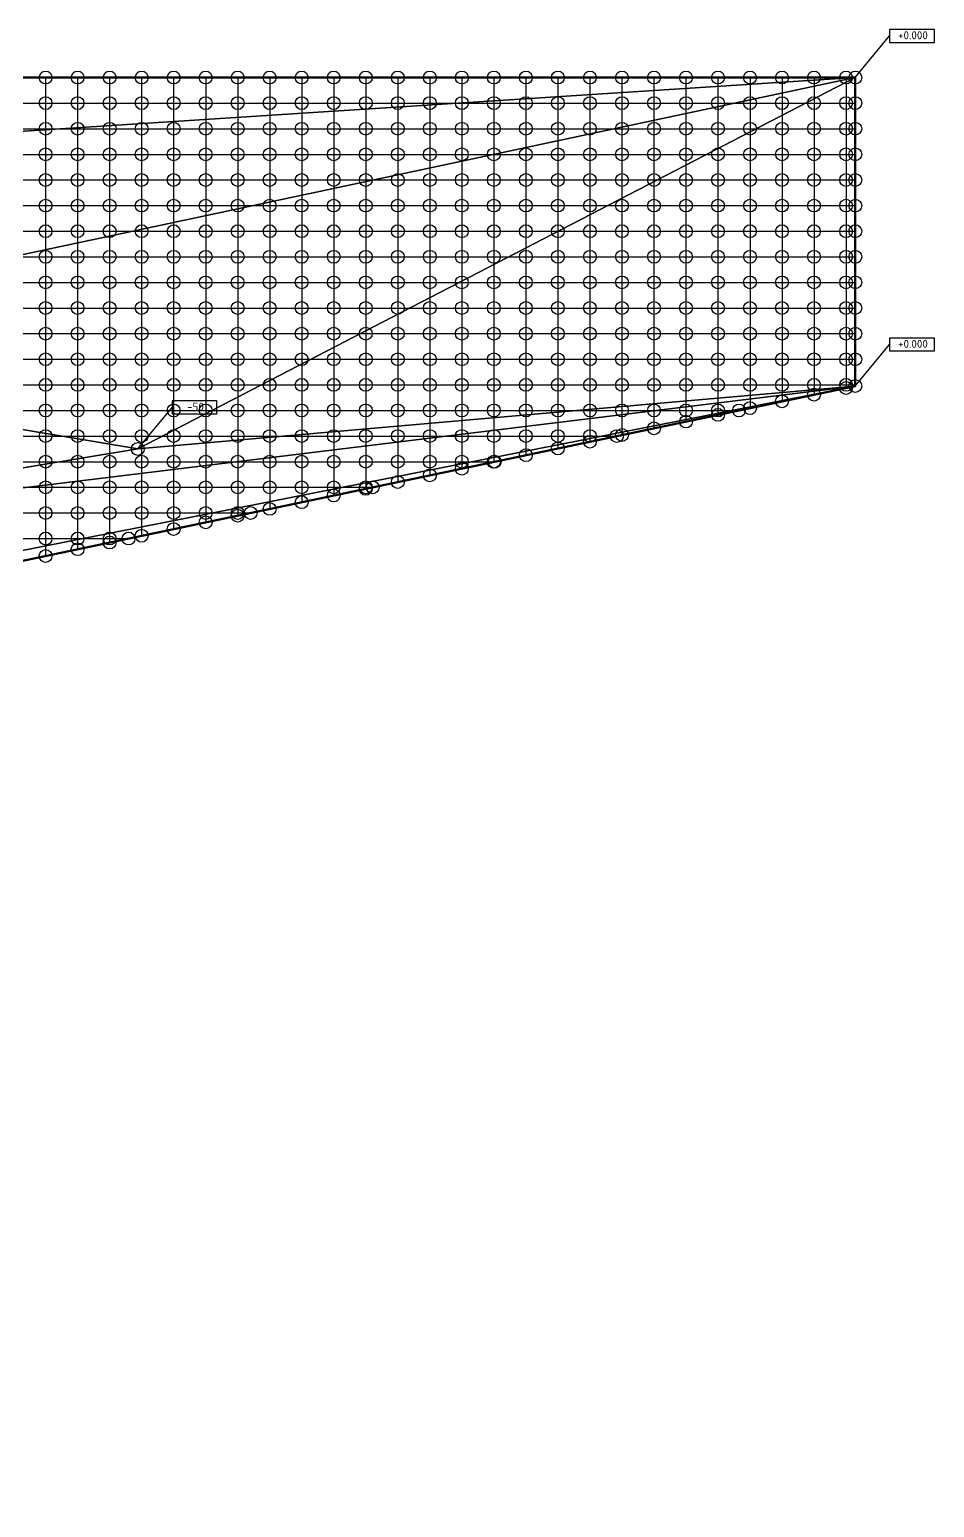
# Model space of a CAD drawing. Header units: millimetres. Extents: x 3543 to 601035, y -146359 to 38454.
# Drawn here: x 553010 to 567140, y 4826 to 27907 of the extents above; entities that cross this region are included whole.
import ezdxf
from ezdxf.enums import TextEntityAlignment as Align

# ---------------------------------------------------------------- set-up
doc = ezdxf.new("R2010")
doc.units = ezdxf.units.MM
doc.layers.add('контур', color=1, linetype='Continuous', lineweight=50)
for name, color, linetype in [('линии_высот', 4, 'Continuous'), ('опорыvb', 7, 'Continuous'), ('сеткаvb', 8, 'Continuous')]:
    doc.layers.add(name, color=color, linetype=linetype)
doc.styles.add('isocpeur', font='isocpeur.ttf')

# ---------------------------------------------------------------- blocks, each defined once
blk = doc.blocks.new('otmetka_oporvb')
at = {"linetype": 'ByBlock', "lineweight": -2}
blk.add_hatch(color=0, dxfattribs=at).paths.add_polyline_path([(-38, -32, 1), (38, 32, 1)])
at = {"color": 0, "linetype": 'ByBlock', "lineweight": -2}
blk.add_line((0, 0), (2142, 2596), dxfattribs=at)
at = {"color": 0}
blk.add_lwpolyline([(2142, 2196), (4942, 2196), (4942, 2996), (2142, 2996)], close=True, dxfattribs=at)
at = {"color": 0, "linetype": 'ByBlock', "lineweight": -2, "style": 'isocpeur'}
blk.add_attdef('OTM', text='', height=500, dxfattribs=at).set_placement((3600, 2639), align=Align.MIDDLE_CENTER)
blk = doc.blocks.new('opor_symbPRO')
at = {"color": 0, "ltscale": 20}
blk.add_circle((0, 0), 100, dxfattribs=at)

msp = doc.modelspace()

# ---------------------------------------------------------------- linework, layer by layer
at = {"layer": 'контур', "linetype": 'Continuous'}
msp.add_lwpolyline([(482446.7, 4826.4), (477760.5, 27157.8), (496743.3, 27157.8), (496743.3, 17060.4), (528243.1, 17060.4), (528243.1, 27157.8), (565904.8, 27157.8), (565904.8, 22339.3)], close=True, dxfattribs=at)
at = {"layer": 'линии_высот'}
for points in [[(536716.9, 25271.5), (528243.1, 27157.8), (565904.8, 27157.8)], [(545709.5, 22862), (536716.9, 25271.5), (565904.8, 27157.8)], [(554700.5, 21357.4), (545709.5, 22862), (565904.8, 27157.8)], [(565904.8, 22339.3), (554700.5, 21357.4), (565904.8, 27157.8)], [(545707.4, 19867.8), (545709.5, 22862), (554700.5, 21357.4)], [(482446.7, 4826.4), (519200.6, 13124.4), (565904.8, 22339.3)], [(519200.6, 13124.4), (545707.4, 19867.8), (565904.8, 22339.3)], [(545707.4, 19867.8), (554700.5, 21357.4), (565904.8, 22339.3)]]:
    msp.add_lwpolyline(points, close=True, dxfattribs=at)
at = {"layer": 'сеткаvb'}
for p, q in [((528243.1, 27157.8), (565904.8, 27157.8)), ((553260.5, 27157.8), (553260.5, 19686)), ((553760.5, 27157.8), (553760.5, 19790.9)), ((554260.5, 27157.8), (554260.5, 19895.8)), ((554760.5, 27157.8), (554760.5, 20000.8)), ((555260.5, 27157.8), (555260.5, 20105.7)), ((555760.5, 27157.8), (555760.5, 20210.6)), ((556260.5, 27157.8), (556260.5, 20315.5)), ((556760.5, 27157.8), (556760.5, 20420.4)), ((557260.5, 27157.8), (557260.5, 20525.4)), ((557760.5, 27157.8), (557760.5, 20630.3)), ((558260.5, 27157.8), (558260.5, 20735.2)), ((558760.5, 27157.8), (558760.5, 20840.1)), ((559260.5, 27157.8), (559260.5, 20945)), ((559760.5, 27157.8), (559760.5, 21050)), ((560260.5, 27157.8), (560260.5, 21154.9)), ((560760.5, 27157.8), (560760.5, 21259.8)), ((561260.5, 27157.8), (561260.5, 21364.7)), ((561760.5, 27157.8), (561760.5, 21469.6)), ((562260.5, 27157.8), (562260.5, 21574.6)), ((562760.5, 27157.8), (562760.5, 21679.5)), ((563260.5, 27157.8), (563260.5, 21784.4)), ((563760.5, 27157.8), (563760.5, 21889.3)), ((564260.5, 27157.8), (564260.5, 21994.2)), ((564760.5, 27157.8), (564760.5, 22099.2)), ((565260.5, 27157.8), (565260.5, 22204.1)), ((565760.5, 27157.8), (565760.5, 22309)), ((528243.1, 26757.8), (565904.8, 26757.8)), ((528243.1, 26357.8), (565904.8, 26357.8)), ((528243.1, 25957.8), (565904.8, 25957.8)), ((528243.1, 25557.8), (565904.8, 25557.8)), ((536716.9, 25157.8), (565904.8, 25157.8)), ((536716.9, 24757.8), (565904.8, 24757.8)), ((536716.9, 24357.8), (565904.8, 24357.8)), ((536716.9, 23957.8), (565904.8, 23957.8)), ((536716.9, 23557.8), (565904.8, 23557.8)), ((536716.9, 23157.8), (565904.8, 23157.8)), ((536716.9, 22757.8), (565904.8, 22757.8)), ((536716.9, 22357.8), (565904.8, 22357.8)), ((536716.9, 21957.8), (564087, 21957.8)), ((536716.9, 21557.8), (562180.8, 21557.8)), ((528243.1, 21157.8), (560274.6, 21157.8)), ((528243.1, 20757.8), (558368.4, 20757.8)), ((528243.1, 20357.8), (556462.2, 20357.8)), ((528243.1, 19957.8), (554556, 19957.8))]:
    msp.add_line(p, q, dxfattribs=at)

# ---------------------------------------------------------------- block references
at = {"xscale": 0.25, "yscale": 0.25, "zscale": 0.25}
for p, values in [((565904.8, 27157.8), {'OTM': '+0.000'}), ((565904.8, 22339.3), {'OTM': '+0.000'}), ((554700.5, 21357.4), {'OTM': '-50'})]:
    msp.add_blockref('otmetka_oporvb', p, dxfattribs=at).add_auto_attribs(values)
at = {"layer": 'опорыvb', "color": 1}
for p in [(553260.5, 27157.8), (553760.5, 27157.8), (554260.5, 27157.8), (554760.5, 27157.8), (555260.5, 27157.8), (555760.5, 27157.8), (556260.5, 27157.8), (556760.5, 27157.8), (557260.5, 27157.8), (557760.5, 27157.8), (558260.5, 27157.8), (558760.5, 27157.8), (559260.5, 27157.8), (559760.5, 27157.8), (560260.5, 27157.8), (560760.5, 27157.8), (561260.5, 27157.8), (561760.5, 27157.8), (562260.5, 27157.8), (562760.5, 27157.8), (563260.5, 27157.8), (563760.5, 27157.8), (564260.5, 27157.8), (564760.5, 27157.8), (565260.5, 27157.8), (565760.5, 27157.8), (565904.8, 27157.8), (553260.5, 26757.8), (553760.5, 26757.8), (554260.5, 26757.8), (554760.5, 26757.8), (555260.5, 26757.8), (555760.5, 26757.8), (556260.5, 26757.8), (556760.5, 26757.8), (557260.5, 26757.8), (557760.5, 26757.8), (558260.5, 26757.8), (558760.5, 26757.8), (559260.5, 26757.8), (559760.5, 26757.8), (560260.5, 26757.8), (560760.5, 26757.8), (561260.5, 26757.8), (561760.5, 26757.8), (562260.5, 26757.8), (562760.5, 26757.8), (563260.5, 26757.8), (563760.5, 26757.8), (564260.5, 26757.8), (564760.5, 26757.8), (565260.5, 26757.8), (565760.5, 26757.8), (565904.8, 26757.8), (553260.5, 26357.8), (553760.5, 26357.8), (554260.5, 26357.8), (554760.5, 26357.8), (555260.5, 26357.8), (555760.5, 26357.8), (556260.5, 26357.8), (556760.5, 26357.8), (557260.5, 26357.8), (557760.5, 26357.8), (558260.5, 26357.8), (558760.5, 26357.8), (559260.5, 26357.8), (559760.5, 26357.8), (560260.5, 26357.8), (560760.5, 26357.8), (561260.5, 26357.8), (561760.5, 26357.8), (562260.5, 26357.8), (562760.5, 26357.8), (563260.5, 26357.8), (563760.5, 26357.8), (564260.5, 26357.8), (564760.5, 26357.8), (565260.5, 26357.8), (565760.5, 26357.8), (565904.8, 26357.8), (564260.5, 25957.8), (564760.5, 25957.8), (565260.5, 25957.8), (565760.5, 25957.8), (565904.8, 25957.8), (564260.5, 25557.8), (564760.5, 25557.8), (565260.5, 25557.8), (565760.5, 25557.8), (565904.8, 25557.8), (564260.5, 25157.8), (564760.5, 25157.8), (565260.5, 25157.8), (565760.5, 25157.8), (565904.8, 25157.8), (564260.5, 24757.8), (564760.5, 24757.8), (565260.5, 24757.8), (565760.5, 24757.8), (565904.8, 24757.8), (564260.5, 24357.8), (564760.5, 24357.8), (565260.5, 24357.8), (565760.5, 24357.8), (565904.8, 24357.8), (564260.5, 23957.8), (564760.5, 23957.8), (565260.5, 23957.8), (565760.5, 23957.8), (565904.8, 23957.8), (564260.5, 23557.8), (564760.5, 23557.8), (565260.5, 23557.8), (565760.5, 23557.8), (565904.8, 23557.8), (564260.5, 23157.8), (564760.5, 23157.8), (565260.5, 23157.8), (565760.5, 23157.8), (565904.8, 23157.8), (564260.5, 22757.8), (564760.5, 22757.8), (565260.5, 22757.8), (565760.5, 22757.8), (565904.8, 22757.8), (564260.5, 22357.8), (564760.5, 22357.8), (565260.5, 22357.8), (565760.5, 22357.8), (565760.5, 22309), (565904.8, 22339.3), (564760.5, 22099.2), (565260.5, 22204.1), (562760.5, 21957.8), (563260.5, 21957.8), (563760.5, 21957.8), (563760.5, 21889.3), (564087, 21957.8), (564260.5, 21994.2), (562760.5, 21679.5), (563260.5, 21784.4), (560760.5, 21557.8), (561260.5, 21557.8), (561760.5, 21557.8), (561760.5, 21469.6), (562180.8, 21557.8), (562260.5, 21574.6), (559760.5, 21157.8), (560260.5, 21157.8), (560260.5, 21154.9), (560274.6, 21157.8), (560760.5, 21259.8), (561260.5, 21364.7), (559260.5, 20945), (559760.5, 21050), (558260.5, 20757.8), (558260.5, 20735.2), (558368.4, 20757.8), (558760.5, 20840.1), (557260.5, 20525.4), (557760.5, 20630.3), (556260.5, 20357.8), (556260.5, 20315.5), (556462.2, 20357.8), (556760.5, 20420.4), (554760.5, 20000.8), (555260.5, 20105.7), (555760.5, 20210.6), (553760.5, 19790.9), (554260.5, 19957.8), (554260.5, 19895.8), (554556, 19957.8), (553260.5, 19686)]:
    msp.add_blockref('opor_symbPRO', p, dxfattribs=at)
at = {"layer": 'опорыvb', "color": 92}
for p in [(553260.5, 25957.8), (553760.5, 25957.8), (554260.5, 25957.8), (554760.5, 25957.8), (555260.5, 25957.8), (555760.5, 25957.8), (556260.5, 25957.8), (556760.5, 25957.8), (557260.5, 25957.8), (557760.5, 25957.8), (558260.5, 25957.8), (558760.5, 25957.8), (559260.5, 25957.8), (559760.5, 25957.8), (560260.5, 25957.8), (560760.5, 25957.8), (561260.5, 25957.8), (561760.5, 25957.8), (562260.5, 25957.8), (562760.5, 25957.8), (563260.5, 25957.8), (563760.5, 25957.8), (553260.5, 25557.8), (553760.5, 25557.8), (554260.5, 25557.8), (554760.5, 25557.8), (555260.5, 25557.8), (555760.5, 25557.8), (556260.5, 25557.8), (556760.5, 25557.8), (557260.5, 25557.8), (557760.5, 25557.8), (558260.5, 25557.8), (558760.5, 25557.8), (559260.5, 25557.8), (559760.5, 25557.8), (560260.5, 25557.8), (560760.5, 25557.8), (561260.5, 25557.8), (561760.5, 25557.8), (562260.5, 25557.8), (562760.5, 25557.8), (563260.5, 25557.8), (563760.5, 25557.8), (553260.5, 25157.8), (553760.5, 25157.8), (554260.5, 25157.8), (554760.5, 25157.8), (555260.5, 25157.8), (555760.5, 25157.8), (556260.5, 25157.8), (556760.5, 25157.8), (557260.5, 25157.8), (557760.5, 25157.8), (558260.5, 25157.8), (558760.5, 25157.8), (559260.5, 25157.8), (559760.5, 25157.8), (560260.5, 25157.8), (560760.5, 25157.8), (561260.5, 25157.8), (561760.5, 25157.8), (562260.5, 25157.8), (562760.5, 25157.8), (563260.5, 25157.8), (563760.5, 25157.8), (555760.5, 24757.8), (556260.5, 24757.8), (556760.5, 24757.8), (557260.5, 24757.8), (557760.5, 24757.8), (558260.5, 24757.8), (558760.5, 24757.8), (559260.5, 24757.8), (559760.5, 24757.8), (560260.5, 24757.8), (560760.5, 24757.8), (561260.5, 24757.8), (561760.5, 24757.8), (562260.5, 24757.8), (562760.5, 24757.8), (563260.5, 24757.8), (563760.5, 24757.8), (560260.5, 24357.8), (560760.5, 24357.8), (561260.5, 24357.8), (561760.5, 24357.8), (562260.5, 24357.8), (562760.5, 24357.8), (563260.5, 24357.8), (563760.5, 24357.8), (560760.5, 23957.8), (561260.5, 23957.8), (561760.5, 23957.8), (562260.5, 23957.8), (562760.5, 23957.8), (563260.5, 23957.8), (563760.5, 23957.8), (560760.5, 23557.8), (561260.5, 23557.8), (561760.5, 23557.8), (562260.5, 23557.8), (562760.5, 23557.8), (563260.5, 23557.8), (563760.5, 23557.8), (560760.5, 23157.8), (561260.5, 23157.8), (561760.5, 23157.8), (562260.5, 23157.8), (562760.5, 23157.8), (563260.5, 23157.8), (563760.5, 23157.8), (560760.5, 22757.8), (561260.5, 22757.8), (561760.5, 22757.8), (562260.5, 22757.8), (562760.5, 22757.8), (563260.5, 22757.8), (563760.5, 22757.8), (560760.5, 22357.8), (561260.5, 22357.8), (561760.5, 22357.8), (562260.5, 22357.8), (562760.5, 22357.8), (563260.5, 22357.8), (563760.5, 22357.8), (560760.5, 21957.8), (561260.5, 21957.8), (561760.5, 21957.8), (562260.5, 21957.8), (558760.5, 21557.8), (559260.5, 21557.8), (559760.5, 21557.8), (560260.5, 21557.8), (555760.5, 21157.8), (556260.5, 21157.8), (556760.5, 21157.8), (557260.5, 21157.8), (557760.5, 21157.8), (558260.5, 21157.8), (558760.5, 21157.8), (559260.5, 21157.8), (553760.5, 20757.8), (554260.5, 20757.8), (554760.5, 20757.8), (555260.5, 20757.8), (555760.5, 20757.8), (556260.5, 20757.8), (556760.5, 20757.8), (557260.5, 20757.8), (557760.5, 20757.8), (553260.5, 20357.8), (553760.5, 20357.8), (554260.5, 20357.8), (554760.5, 20357.8), (555260.5, 20357.8), (555760.5, 20357.8), (553260.5, 19957.8), (553760.5, 19957.8)]:
    msp.add_blockref('opor_symbPRO', p, dxfattribs=at)
at = {"layer": 'опорыvb', "color": 131}
for p in [(553260.5, 24757.8), (553760.5, 24757.8), (554260.5, 24757.8), (554760.5, 24757.8), (555260.5, 24757.8), (553260.5, 24357.8), (553760.5, 24357.8), (554260.5, 24357.8), (554760.5, 24357.8), (555260.5, 24357.8), (555760.5, 24357.8), (556260.5, 24357.8), (556760.5, 24357.8), (557260.5, 24357.8), (557760.5, 24357.8), (558260.5, 24357.8), (558760.5, 24357.8), (559260.5, 24357.8), (559760.5, 24357.8), (553260.5, 23957.8), (553760.5, 23957.8), (554260.5, 23957.8), (554760.5, 23957.8), (555260.5, 23957.8), (555760.5, 23957.8), (556260.5, 23957.8), (556760.5, 23957.8), (557260.5, 23957.8), (557760.5, 23957.8), (558260.5, 23957.8), (558760.5, 23957.8), (559260.5, 23957.8), (559760.5, 23957.8), (560260.5, 23957.8), (553260.5, 23557.8), (553760.5, 23557.8), (554260.5, 23557.8), (554760.5, 23557.8), (555260.5, 23557.8), (555760.5, 23557.8), (556260.5, 23557.8), (556760.5, 23557.8), (557260.5, 23557.8), (557760.5, 23557.8), (558260.5, 23557.8), (558760.5, 23557.8), (559260.5, 23557.8), (559760.5, 23557.8), (560260.5, 23557.8), (553260.5, 23157.8), (553760.5, 23157.8), (554260.5, 23157.8), (554760.5, 23157.8), (555260.5, 23157.8), (555760.5, 23157.8), (556260.5, 23157.8), (556760.5, 23157.8), (557260.5, 23157.8), (557760.5, 23157.8), (558260.5, 23157.8), (558760.5, 23157.8), (559260.5, 23157.8), (559760.5, 23157.8), (560260.5, 23157.8), (553260.5, 22757.8), (553760.5, 22757.8), (554260.5, 22757.8), (554760.5, 22757.8), (555260.5, 22757.8), (555760.5, 22757.8), (556260.5, 22757.8), (556760.5, 22757.8), (557260.5, 22757.8), (557760.5, 22757.8), (558260.5, 22757.8), (558760.5, 22757.8), (559260.5, 22757.8), (559760.5, 22757.8), (560260.5, 22757.8), (553260.5, 22357.8), (553760.5, 22357.8), (554260.5, 22357.8), (554760.5, 22357.8), (555260.5, 22357.8), (555760.5, 22357.8), (556260.5, 22357.8), (556760.5, 22357.8), (557260.5, 22357.8), (557760.5, 22357.8), (558260.5, 22357.8), (558760.5, 22357.8), (559260.5, 22357.8), (559760.5, 22357.8), (560260.5, 22357.8), (553260.5, 21957.8), (553760.5, 21957.8), (554260.5, 21957.8), (554760.5, 21957.8), (555260.5, 21957.8), (555760.5, 21957.8), (556260.5, 21957.8), (556760.5, 21957.8), (557260.5, 21957.8), (557760.5, 21957.8), (558260.5, 21957.8), (558760.5, 21957.8), (559260.5, 21957.8), (559760.5, 21957.8), (560260.5, 21957.8), (553260.5, 21557.8), (553760.5, 21557.8), (554260.5, 21557.8), (554760.5, 21557.8), (555260.5, 21557.8), (555760.5, 21557.8), (556260.5, 21557.8), (556760.5, 21557.8), (557260.5, 21557.8), (557760.5, 21557.8), (558260.5, 21557.8), (553260.5, 21157.8), (553760.5, 21157.8), (554260.5, 21157.8), (554700.5, 21357.4), (554760.5, 21157.8), (555260.5, 21157.8), (553260.5, 20757.8)]:
    msp.add_blockref('opor_symbPRO', p, dxfattribs=at)

doc.saveas('drawing.dxf')
